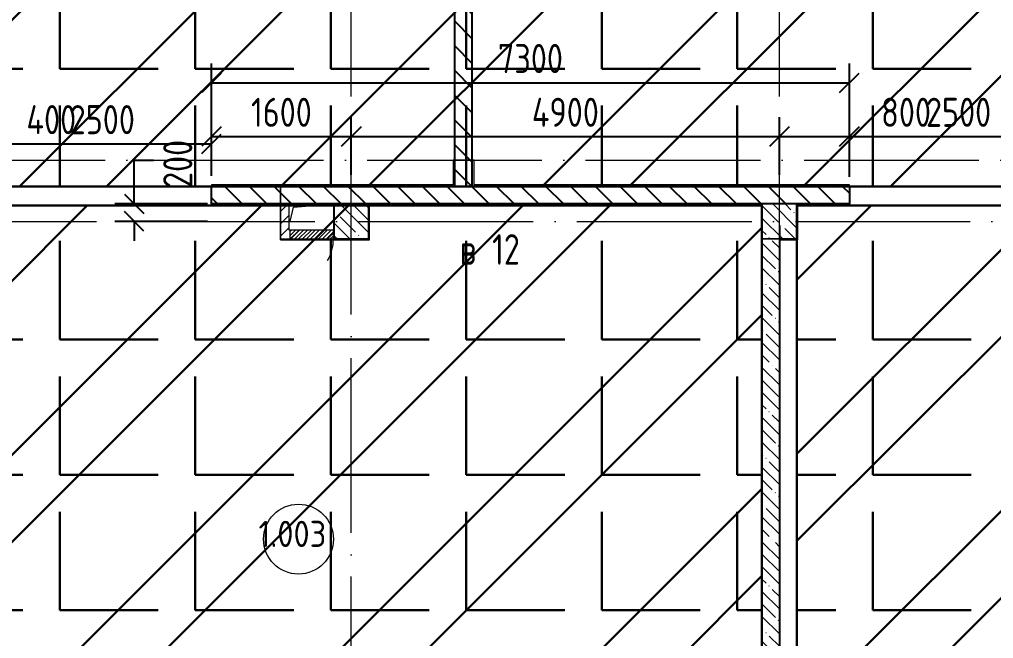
# Model space of a CAD drawing. Header units: millimetres. Extents: x -68946 to 690821, y -552984 to 293768.
# Drawn here: x 27452 to 38600, y 46197 to 53287 of the extents above; entities that cross this region are included whole.
import ezdxf

# ---------------------------------------------------------------- set-up
doc = ezdxf.new("R2010")
doc.units = ezdxf.units.MM
doc.linetypes.add('ADSK_Линия сетки', pattern=[2500, 2000, -250, 0, -250])
doc.linetypes.add('ADSK_Скрыто', pattern=[600, 300, -300])
doc.layers.get('Defpoints').update_dxf_attribs({"color": 250})
for name, color, linetype, lineweight in [('0) блоки', 250, 'Continuous', 25), ('1.1) Стяжка 5 вып.', 30, 'Continuous', 30), ('1.2) Тепло-звук изол. + пленка 5 вып.', 200, 'Continuous', 30), ('A-____-____-DIMS', 250, 'Continuous', 9), ('A-AREA-____-IDEN', 250, 'Continuous', 9), ('A-DETL-GENF-OTLN', 250, 'Continuous', 5), ('A-DOOR-____-MCUT', 250, 'Continuous', 5), ('A-DOOR-____-OTLN', 250, 'Continuous', 5), ('A-GLAZ-____-OTLN', 250, 'Continuous', 5), ('A-WALL-____-MCUT', 250, 'Continuous', 13), ('A-WALL-____-PATT', 250, 'Continuous', 13), ('A-WALL-FNSH-MCUT', 250, 'Continuous', 13), ('G-____-____-SYMB', 250, 'ADSK_Скрыто', 9), ('S-COLS-____-MCUT', 250, 'Continuous', 25), ('S-COLS-____-OTLN', 250, 'Continuous', 9), ('S-GRID-____-OTLN', 250, 'Continuous', 9)]:
    doc.layers.add(name, color=color, linetype=linetype, lineweight=lineweight)
doc.styles.add('GOST Common_2', font='', dxfattribs={"width": 0.8, "height": 350})
doc.styles.add('ISOCPEUR_1', font='isocpeur.ttf', dxfattribs={"width": 0.9, "height": 250})
doc.styles.get("Standard").update_dxf_attribs({"font": 'ГОСТ тип А.ttf'})
doc.styles.get('GOST Common_2').set_extended_font_data('GOST Common')
doc.dimstyles.new('А3', dxfattribs={"dimtxt": 333, "dimasz": 222, "dimexe": 222, "dimexo": 111, "dimgap": 111, "dimtad": 1, "dimtoh": 1, "dimdec": 0, "dimrnd": 0.0015, "dimzin": 0, "dimdsep": 46, "dimtxsty": 'Standard', "dimblk": 'OBLIQUE', "dimcen": 0, "dimclrd": 7, "dimclre": 7, "dimclrt": 7, "dimadec": 0, "dimazin": 0, "dimtfac": 1, "dimtdec": 0, "dimtofl": 0, "dimtmove": 0, "dimatfit": 3, "dimfxl": 1, "dimtolj": 1, "dimtzin": 0, "dimarcsym": 0})
pattern_1 = [(135, (0, 0), (-141.42136, -141.42136), [])]
pattern_2 = [(45, (0, 0), (-70.71068, 70.71068), [])]
pattern_3 = [(135, (0, 0), (-142.5612, -142.5612), []), (135, (142.56, 0), (-142.5612, -142.5612), [252.016, -50.403, 3.353, -47.05])]
pattern_4 = [(0, (0, 0), (0, 1550.67), [1127.76, -422.91]), (90, (0, 0), (-1550.67, 9e-14), [1127.76, -422.91])]

# ---------------------------------------------------------------- blocks, each defined once
blk = doc.blocks.new('BSC_Колонна _Прямоугольная - 400x400-V10-Кладочный план на отм_ 0_000_ Секция 1_')
at = {"layer": 'S-COLS-____-OTLN', "lineweight": 5}
h = blk.add_hatch(dxfattribs=at)
h.set_pattern_fill('FP_17', color=256, style=0, pattern_type=2)
h.set_pattern_definition([(135, (-31249.98, -50975), (-142.5619, -142.5619), []), (135, (-31107.42, -50975), (-142.5619, -142.5619), [252.016, -50.403, 3.353, -47.05])])
h.paths.add_polyline_path([(-200, -200), (200, -200), (200, 200), (-200, 200)])
at = {"layer": 'S-COLS-____-MCUT'}
for p, q in [((200, 200), (-200, 200)), ((-200, 200), (-200, -200)), ((200, -200), (200, 200)), ((-200, -200), (200, -200))]:
    blk.add_line(p, q, dxfattribs=at)
blk = doc.blocks.new('_Wn_-As_OpeningMEP_floor__Rectangular - _Wn_-As_OpeningMEP_floor__Rectangular-32466847-Кладочный план на отм_ 0_000_ Секция 1_')
at = {"layer": 'A-DETL-GENF-OTLN'}
for p, q in [((-250, -50), (-212, 112)), ((-212, 112), (250, 150))]:
    blk.add_line(p, q, dxfattribs=at)
blk = doc.blocks.new('АР_Люк - ЛРС_ВК_500х400_наружный_NCS S 1000-N-42722041-Кладочный план на отм_ 0_000_ Секция 1_')
at = {"layer": 'A-DOOR-____-OTLN'}
h = blk.add_hatch(dxfattribs=at)
h.set_pattern_fill('FP_29', color=256, style=0, pattern_type=2)
h.set_pattern_definition([(45, (125, 0), (-22.6274, 22.6274), [])])
h.paths.add_polyline_path([(375, 50), (-125, 50), (-125, -50), (375, -50)])
at = {"layer": 'A-DETL-GENF-OTLN', "lineweight": 9}
for p, q in [((375, 50), (-125, 50)), ((-125, 50), (-125, -50)), ((375, -50), (375, 50)), ((-125, -50), (375, -50))]:
    blk.add_line(p, q, dxfattribs=at)
at = {"layer": 'A-DOOR-____-MCUT'}
blk.add_arc((375, 50), 500, 150, 180, dxfattribs=at)
blk = doc.blocks.new('AAR_СКБ_Марка_Помещения - Номер-17325395-Кладочный план на отм_ 0_000_ Секция 1_')
at = {"layer": 'A-AREA-____-IDEN'}
blk.add_circle((0, 1.5), 4, dxfattribs=at)
blk = doc.blocks.new('_Oblique')
at = {"color": 0, "linetype": 'ByBlock', "lineweight": -2}
blk.add_line((-0.5, -0.5), (0.5, 0.5), dxfattribs=at)
blk = doc.blocks.new('DIMBLOCK87-Кладочный план на отм_ 0_000_ Секция 1_')
at = {"layer": 'A-____-____-DIMS', "color": 7, "lineweight": -2, "transparency": 16777216}
for p, q in [((28764, 51175), (28764, 51674)), ((28764, 51674), (28986, 51674)), ((29603, 51175), (28542, 51175)), ((29603, 50975), (28542, 50975)), ((28764, 50975), (28764, 50753))]:
    blk.add_line(p, q, dxfattribs=at)
at = {"layer": 'Defpoints', "color": 0, "lineweight": 30, "transparency": 16777216}
for p in [(28764, 51175), (29714, 51175), (29714, 50975)]:
    blk.add_point(p, dxfattribs=at)
at = {"layer": 'A-____-____-DIMS', "color": 7, "lineweight": -2, "transparency": 16777216, "xscale": 222, "yscale": 222, "zscale": 222}
for p, rotation in [((28764, 51175), 270), ((28764, 50975), 90)]:
    blk.add_blockref('_Oblique', p, dxfattribs=dict(at, rotation=rotation))
at = {"layer": 'A-____-____-DIMS', "color": 7, "transparency": 16777216, "insert": (29097, 51358), "char_height": 333, "width": 1.86, "attachment_point": 1, "rotation": 90, "line_spacing_factor": 1.022761}
blk.add_mtext('\\A1;200', dxfattribs=at)
blk = doc.blocks.new('DIMBLOCK281-Кладочный план на отм_ 0_000_ Секция 1_')
at = {"layer": 'A-____-____-DIMS', "color": 7, "lineweight": -2, "transparency": 16777216}
for p, q in [((29650, 51973), (29650, 52169)), ((31250, 51506), (31250, 52169)), ((29650, 51947), (31250, 51947))]:
    blk.add_line(p, q, dxfattribs=at)
at = {"layer": 'Defpoints', "color": 0, "lineweight": 30, "transparency": 16777216}
for p in [(29650, 51862), (31250, 51947), (31250, 51395)]:
    blk.add_point(p, dxfattribs=at)
at = {"layer": 'A-____-____-DIMS', "color": 7, "lineweight": -2, "transparency": 16777216, "xscale": 222, "yscale": 222, "zscale": 222, "rotation": 180}
blk.add_blockref('_Oblique', (29650, 51947), dxfattribs=at)
at = {"layer": 'A-____-____-DIMS', "color": 7, "lineweight": -2, "transparency": 16777216, "xscale": 222, "yscale": 222, "zscale": 222}
blk.add_blockref('_Oblique', (31250, 51947), dxfattribs=at)
at = {"layer": 'A-____-____-DIMS', "color": 7, "transparency": 16777216, "insert": (30450, 52224), "char_height": 333, "width": 2.3, "attachment_point": 5}
blk.add_mtext('\\A1;1600', dxfattribs=at)
blk = doc.blocks.new('*D618')
at = {"layer": 'A-____-____-DIMS', "color": 7, "lineweight": -2, "transparency": 16777216}
for p, q in [((26750, 51486), (26750, 52084)), ((27150, 51506), (27150, 52084)), ((26750, 51862), (27150, 51862)), ((27150, 51862), (28260, 51862))]:
    blk.add_line(p, q, dxfattribs=at)
at = {"layer": 'Defpoints', "color": 0, "lineweight": 30, "transparency": 16777216}
for p in [(27150, 51862), (27150, 51395), (26750, 51375)]:
    blk.add_point(p, dxfattribs=at)
at = {"layer": 'A-____-____-DIMS', "color": 7, "lineweight": -2, "transparency": 16777216, "xscale": 222, "yscale": 222, "zscale": 222, "rotation": 180}
blk.add_blockref('_Oblique', (26750, 51862), dxfattribs=at)
at = {"layer": 'A-____-____-DIMS', "color": 7, "lineweight": -2, "transparency": 16777216, "xscale": 222, "yscale": 222, "zscale": 222}
blk.add_blockref('_Oblique', (27150, 51862), dxfattribs=at)
at = {"layer": 'A-____-____-DIMS', "color": 7, "transparency": 16777216, "insert": (27816, 52140), "char_height": 333, "attachment_point": 5}
blk.add_mtext('\\A1;400', dxfattribs=at)
blk = doc.blocks.new('*D619')
at = {"layer": 'A-____-____-DIMS', "color": 7, "lineweight": -2, "transparency": 16777216}
for p, q in [((27150, 51506), (27150, 52084)), ((29650, 51496), (29650, 52084)), ((27150, 51862), (29650, 51862))]:
    blk.add_line(p, q, dxfattribs=at)
at = {"layer": 'Defpoints', "color": 0, "lineweight": 30, "transparency": 16777216}
for p in [(29650, 51862), (27150, 51395), (29650, 51385)]:
    blk.add_point(p, dxfattribs=at)
at = {"layer": 'A-____-____-DIMS', "color": 7, "lineweight": -2, "transparency": 16777216, "xscale": 222, "yscale": 222, "zscale": 222, "rotation": 180}
blk.add_blockref('_Oblique', (27150, 51862), dxfattribs=at)
at = {"layer": 'A-____-____-DIMS', "color": 7, "lineweight": -2, "transparency": 16777216, "xscale": 222, "yscale": 222, "zscale": 222}
blk.add_blockref('_Oblique', (29650, 51862), dxfattribs=at)
at = {"layer": 'A-____-____-DIMS', "color": 7, "transparency": 16777216, "insert": (28400, 52140), "char_height": 333, "attachment_point": 5}
blk.add_mtext('\\A1;2500', dxfattribs=at)
blk = doc.blocks.new('*D620')
at = {"layer": 'A-____-____-DIMS', "color": 7, "lineweight": -2, "transparency": 16777216}
for p, q in [((31250, 51506), (31250, 52169)), ((36150, 51506), (36150, 52169)), ((31250, 51947), (36150, 51947))]:
    blk.add_line(p, q, dxfattribs=at)
at = {"layer": 'Defpoints', "color": 0, "lineweight": 30, "transparency": 16777216}
for p in [(36150, 51947), (31250, 51395), (36150, 51395)]:
    blk.add_point(p, dxfattribs=at)
at = {"layer": 'A-____-____-DIMS', "color": 7, "lineweight": -2, "transparency": 16777216, "xscale": 222, "yscale": 222, "zscale": 222, "rotation": 180}
blk.add_blockref('_Oblique', (31250, 51947), dxfattribs=at)
at = {"layer": 'A-____-____-DIMS', "color": 7, "lineweight": -2, "transparency": 16777216, "xscale": 222, "yscale": 222, "zscale": 222}
blk.add_blockref('_Oblique', (36150, 51947), dxfattribs=at)
at = {"layer": 'A-____-____-DIMS', "color": 7, "transparency": 16777216, "insert": (33700, 52224), "char_height": 333, "attachment_point": 5}
blk.add_mtext('\\A1;4900', dxfattribs=at)
blk = doc.blocks.new('*D621')
at = {"layer": 'A-____-____-DIMS', "color": 7, "lineweight": -2, "transparency": 16777216}
for p, q in [((36150, 51506), (36150, 52169)), ((36950, 51486), (36950, 52169)), ((36150, 51947), (36950, 51947)), ((36950, 51947), (38027, 51947))]:
    blk.add_line(p, q, dxfattribs=at)
at = {"layer": 'Defpoints', "color": 0, "lineweight": 30, "transparency": 16777216}
for p in [(36950, 51947), (36150, 51395), (36950, 51375)]:
    blk.add_point(p, dxfattribs=at)
at = {"layer": 'A-____-____-DIMS', "color": 7, "lineweight": -2, "transparency": 16777216, "xscale": 222, "yscale": 222, "zscale": 222, "rotation": 180}
blk.add_blockref('_Oblique', (36150, 51947), dxfattribs=at)
at = {"layer": 'A-____-____-DIMS', "color": 7, "lineweight": -2, "transparency": 16777216, "xscale": 222, "yscale": 222, "zscale": 222}
blk.add_blockref('_Oblique', (36950, 51947), dxfattribs=at)
at = {"layer": 'A-____-____-DIMS', "color": 7, "transparency": 16777216, "insert": (37599, 52224), "char_height": 333, "attachment_point": 5}
blk.add_mtext('\\A1;800', dxfattribs=at)
blk = doc.blocks.new('*D622')
at = {"layer": 'A-____-____-DIMS', "color": 7, "lineweight": -2, "transparency": 16777216}
for p, q in [((36950, 51486), (36950, 52169)), ((39450, 51506), (39450, 52169)), ((36950, 51947), (39450, 51947))]:
    blk.add_line(p, q, dxfattribs=at)
at = {"layer": 'Defpoints', "color": 0, "lineweight": 30, "transparency": 16777216}
for p in [(39450, 51947), (39450, 51395), (36950, 51375)]:
    blk.add_point(p, dxfattribs=at)
at = {"layer": 'A-____-____-DIMS', "color": 7, "lineweight": -2, "transparency": 16777216, "xscale": 222, "yscale": 222, "zscale": 222, "rotation": 180}
blk.add_blockref('_Oblique', (36950, 51947), dxfattribs=at)
at = {"layer": 'A-____-____-DIMS', "color": 7, "lineweight": -2, "transparency": 16777216, "xscale": 222, "yscale": 222, "zscale": 222}
blk.add_blockref('_Oblique', (39450, 51947), dxfattribs=at)
at = {"layer": 'A-____-____-DIMS', "color": 7, "transparency": 16777216, "insert": (38200, 52224), "char_height": 333, "attachment_point": 5}
blk.add_mtext('\\A1;2500', dxfattribs=at)
blk = doc.blocks.new('*D1897')
at = {"layer": '0) блоки', "color": 7, "lineweight": -2, "transparency": 16777216}
for p, q in [((29650, 51506), (29650, 52784)), ((36950, 51506), (36950, 52784)), ((29650, 52562), (36950, 52562))]:
    blk.add_line(p, q, dxfattribs=at)
at = {"layer": 'Defpoints', "color": 0, "lineweight": 30, "transparency": 16777216}
for p in [(36950, 52562), (29650, 51395), (36950, 51395)]:
    blk.add_point(p, dxfattribs=at)
at = {"layer": '0) блоки', "color": 7, "lineweight": -2, "transparency": 16777216, "xscale": 222, "yscale": 222, "zscale": 222, "rotation": 180}
blk.add_blockref('_Oblique', (29650, 52562), dxfattribs=at)
at = {"layer": '0) блоки', "color": 7, "lineweight": -2, "transparency": 16777216, "xscale": 222, "yscale": 222, "zscale": 222}
blk.add_blockref('_Oblique', (36950, 52562), dxfattribs=at)
at = {"layer": '0) блоки', "color": 7, "transparency": 16777216, "insert": (33300, 52840), "char_height": 333, "attachment_point": 5}
blk.add_mtext('\\A1;7300', dxfattribs=at)

msp = doc.modelspace()

# ---------------------------------------------------------------- hatches: boundary and pattern name
at = {"layer": '0) блоки'}
h = msp.add_hatch(dxfattribs=at)
h.set_pattern_fill('FP_1', color=256, style=0, pattern_type=2)
h.set_pattern_definition([(135, (4e-12, 1e-09), (-141.42136, -141.42136), [])])
h.paths.add_polyline_path([(32435, 51375), (32635, 51375), (32635, 54375.0003), (32435, 54375.0003), (32435, 51645.0003)])
h.paths.add_polyline_path([(32635, 54375.0003), (32635, 54675.0006), (32435, 54675.0006), (32435, 54375.0003)])
h = msp.add_hatch(dxfattribs=at)
h.set_pattern_fill('FP_1', color=5, style=0, pattern_type=2)
h.set_pattern_definition(pattern_1)
h.paths.add_polyline_path([(34257.4781, 51175), (34259.9781, 51175), (34259.9781, 51375), (30439.9781, 51375), (30439.9781, 51175), (34116.5005, 51175)])
h.paths.add_polyline_path([(30438.9781, 51175), (30438.9781, 51375), (29650, 51375), (29650, 51175), (29718.4065, 51175)])
h.paths.add_polyline_path([(26969.9781, 51175), (27150, 51175), (27150, 51375), (26549.9781, 51375), (26549.9781, 51175), (26949.9781, 51175)])
h = msp.add_hatch(dxfattribs=at)
h.set_pattern_fill('FP_1', color=5, style=0, pattern_type=2)
h.set_pattern_definition(pattern_1)
h.paths.add_polyline_path([(45150, 51175), (45150, 51375), (39449.9781, 51375), (39449.9781, 51175), (42912.6886, 51175)])
h.paths.add_polyline_path([(36315.5475, 51175), (36949.9781, 51175), (36949.9781, 51375), (34259.9781, 51375), (34259.9781, 51175)])
at = {"layer": '1.1) Стяжка 5 вып.', "lineweight": 30, "true_color": 0xf26722}
h = msp.add_hatch(dxfattribs=at)
h.set_pattern_fill('ANSI32', color=30, scale=222)
h.paths.add_polyline_path([(69050, 54665.0006), (63760.01, 54665.0006), (63760.01, 54465), (63340.01, 54465), (63340.01, 54665.0006), (50059.9781, 54665.0006), (50059.9781, 54465), (49640, 54465), (49640, 54665.0006), (45760, 54665.0006), (45760, 54465), (45340, 54465), (45340, 54665.0006), (41260, 54665.0006), (41260, 54465), (40840, 54465), (40840, 54665.0006), (36359.9781, 54665.0006), (36359.9781, 54465), (35938.1957, 54465), (35938.1957, 54665.0006), (32655, 54665.0006), (237.9781, 54665.0006), (237.9781, 51375), (69050, 51375)])
h = msp.add_hatch(dxfattribs=at)
h.set_pattern_fill('ANSI32', color=30, scale=222)
h.paths.add_polyline_path([(35949.9781, 51155), (27252.5812, 51155), (27252.5812, 43650), (35949.9781, 43650)])
h = msp.add_hatch(dxfattribs=at)
h.set_pattern_fill('ANSI32', color=30, scale=222)
h.paths.add_polyline_path([(44850, 51155), (36349.9781, 51155), (36349.9781, 43657.0355), (44850, 43657.0355)])
at = {"layer": '1.2) Тепло-звук изол. + пленка 5 вып.', "lineweight": 30}
h = msp.add_hatch(dxfattribs=at)
h.set_pattern_fill('ANGLE', color=256, scale=222)
h.set_pattern_definition(pattern_4)
h.paths.add_polyline_path([(69050, 54665.0006), (63760.01, 54665.0006), (63760.01, 54465), (63340.01, 54465), (63340.01, 54665.0006), (50059.9781, 54665.0006), (50059.9781, 54465), (49640, 54465), (49640, 54665.0006), (45760, 54665.0006), (45760, 54465), (45340, 54465), (45340, 54665.0006), (41260, 54665.0006), (41260, 54465), (40840, 54465), (40840, 54665.0006), (36359.9781, 54665.0006), (36359.9781, 54465), (35938.1957, 54465), (35938.1957, 54665.0006), (32655, 54665.0006), (237.9781, 54665.0006), (237.9781, 51375), (69050, 51375)])
h = msp.add_hatch(dxfattribs=at)
h.set_pattern_fill('ANGLE', color=256, scale=222)
h.set_pattern_definition(pattern_4)
h.paths.add_polyline_path([(35949.9781, 51155), (27252.5812, 51155), (27252.5812, 43650), (35949.9781, 43650)])
h = msp.add_hatch(dxfattribs=at)
h.set_pattern_fill('ANGLE', color=256, scale=222)
h.set_pattern_definition(pattern_4)
h.paths.add_polyline_path([(44850, 51155), (36349.9781, 51155), (36349.9781, 43657.0355), (44850, 43657.0355)])
at = {"layer": 'A-WALL-____-PATT', "lineweight": 15}
h = msp.add_hatch(dxfattribs=at)
h.set_pattern_fill('FP_1', color=5, style=0, pattern_type=2)
h.set_pattern_definition(pattern_1)
h.paths.add_polyline_path([(32635, 51375), (32635, 51675.0003), (32435, 51675.0003), (32435, 51375)])
h.paths.add_polyline_path([(32635, 54375.0003), (32635, 54675.0006), (32435, 54675.0006), (32435, 54375.0003)])
h = msp.add_hatch(dxfattribs=at)
h.set_pattern_fill('FP_6', color=94, style=0, pattern_type=2)
h.set_pattern_definition(pattern_2)
h.paths.add_polyline_path([(30439.9781, 50775), (30539.9781, 50775), (30539.9781, 51175), (30439.9781, 51175), (30439.9781, 51155)])
h = msp.add_hatch(dxfattribs=at)
h.set_pattern_fill('FP_6', color=94, style=0, pattern_type=2)
h.set_pattern_definition(pattern_2)
h.paths.add_polyline_path([(30817.93, 50775), (31049.9781, 50775.4375), (31049.9781, 50875), (30539.9781, 50875), (30539.9781, 50775), (30544.989, 50775)])
h = msp.add_hatch(dxfattribs=at)
h.set_pattern_fill('FP_8', color=256, style=0, pattern_type=2)
h.set_pattern_definition(pattern_3)
h.paths.add_polyline_path([(35950, 43725.0355), (36150, 43725.0355), (36150, 50775), (35950, 50775), (35950, 44292.4522)])
at = {"layer": 'S-COLS-____-OTLN', "lineweight": 5}
h = msp.add_hatch(dxfattribs=at)
h.set_pattern_fill('FP_8', color=256, style=0, pattern_type=2)
h.set_pattern_definition(pattern_3)
h.paths.add_polyline_path([(36150, 50775), (36349.9781, 50775), (36349.9781, 51175), (35949.9781, 51175), (35949.9781, 50775)])

# ---------------------------------------------------------------- linework, layer by layer
at = {"layer": '0) блоки'}
for p, q in [((32435, 51375), (32435, 54675.0006)), ((32635, 51375), (32635, 54675.0006))]:
    msp.add_line(p, q, dxfattribs=at)
msp.add_lwpolyline([(29650, 51375), (36949.9781, 51375), (36949.9781, 51175), (29650, 51175)], close=True, dxfattribs=at)
at = {"layer": '1.1) Стяжка 5 вып.', "lineweight": 30}
for points in [[(237.9781, 54665.0006), (69050, 54665.0006), (69050, 51375), (237.9781, 51375)], [(27252.5812, 43650), (35949.9781, 43650), (35949.9781, 51155), (27252.5812, 51155)], [(36349.9781, 51155), (44850, 51155), (44850, 43657.0355), (36349.9781, 43657.0355)]]:
    msp.add_lwpolyline(points, close=True, dxfattribs=at)
at = {"layer": 'A-WALL-____-MCUT', "lineweight": 15}
for p, q in [((32635, 51675.0003), (32435, 51675.0003)), ((32435, 51375), (32435, 51675.0003)), ((32635, 51675.0003), (32635, 51375)), ((32655, 51395), (32655, 51375)), ((29650, 51375), (29650, 51175)), ((29650, 51375), (32435, 51375)), ((30438.9781, 51375), (30438.9781, 50765)), ((30439.9781, 50765), (30439.9781, 51375)), ((35939.9781, 51375), (32635, 51375)), ((36949.9781, 51375), (35949.9781, 51375)), ((36949.9781, 51175), (36949.9781, 51375)), ((31049.9781, 51175), (29650, 51175)), ((30539.9781, 50875), (30539.9781, 51175)), ((31449.9781, 51175), (35949.9781, 51175)), ((31459.9781, 51175), (31459.9781, 51155)), ((36949.9781, 51175), (35949.9781, 51175)), ((36359.9781, 51155), (36349.9781, 51155)), ((31049.9781, 50875), (30539.9781, 50875)), ((30438.9781, 50765), (30439.9781, 50765)), ((30439.9781, 50775), (31049.9781, 50775)), ((35950, 50775), (35950, 43725.0355)), ((36150, 50775), (35950, 50775)), ((36150, 43725.0355), (36150, 50775))]:
    msp.add_line(p, q, dxfattribs=at)
at = {"layer": 'A-WALL-FNSH-MCUT', "lineweight": 15}
for p, q in [((32435, 51675.0003), (32415, 51675.0003)), ((32415, 51675.0003), (32415, 51395)), ((32655, 51675.0003), (32635, 51675.0003)), ((32655, 51395), (32655, 51675.0003)), ((32415, 51395), (29650, 51395)), ((29650, 51395), (29650, 51375)), ((36949.9781, 51395), (32655, 51395)), ((36949.9781, 51375), (36949.9781, 51395)), ((29650, 51175), (29650, 51155)), ((36349.9781, 51175), (36349.9781, 50775)), ((36949.9781, 51155), (36949.9781, 51175)), ((29650, 51155), (30439.9781, 51155)), ((31459.9781, 50765), (31459.9781, 51155)), ((31459.9781, 51155), (35949.9781, 51155)), ((36359.9781, 51155), (36949.9781, 51155)), ((36359.9781, 50765), (36359.9781, 51155)), ((35940, 50865), (35940, 43735.0355)), ((35950, 50775), (35950, 50865)), ((36150, 50925), (36150, 43725)), ((36160, 50925), (36150, 50925)), ((36160, 50775), (36160, 50925)), ((30439.9781, 50765), (31459.9781, 50765)), ((36349.9781, 50775), (36160, 50775)), ((36160, 43735), (36160, 50765)), ((36160, 50765), (36359.9781, 50765))]:
    msp.add_line(p, q, dxfattribs=at)
at = {"layer": 'S-COLS-____-MCUT'}
for p, q in [((36349.9781, 51175), (35949.9781, 51175)), ((35949.9781, 51175), (35949.9781, 50775)), ((36349.9781, 50775), (36349.9781, 51175)), ((36150, 50775), (36349.9781, 50775))]:
    msp.add_line(p, q, dxfattribs=at)
at = {"layer": 'S-COLS-____-OTLN'}
msp.add_line((35949.9781, 50775), (36150, 50775), dxfattribs=at)
at = {"layer": 'S-GRID-____-OTLN', "linetype": 'ADSK_Линия сетки'}
for p, q in [((31250, 39906.0281), (31250, 61202.0051)), ((36150, 39906.0281), (36150, 61202.0051)), ((-3569.5512, 51675.0006), (72376.0288, 51675.0006)), ((-3669.3683, 50975.0006), (71106.0288, 50975.0006))]:
    msp.add_line(p, q, dxfattribs=at)

# ---------------------------------------------------------------- block references
at = {"layer": 'A-AREA-____-IDEN', "xscale": 99.99999999999993, "yscale": 99.99999999999993, "zscale": 99.99999999999993}
msp.add_blockref('AAR_СКБ_Марка_Помещения - Номер-17325395-Кладочный план на отм_ 0_000_ Секция 1_', (30645.1245, 47185.2674), dxfattribs=at)
at = {"layer": 'A-DOOR-____-OTLN', "color": 50, "rotation": 180}
msp.add_blockref('АР_Люк - ЛРС_ВК_500х400_наружный_NCS S 1000-N-42722041-Кладочный план на отм_ 0_000_ Секция 1_', (30919.989, 50825), dxfattribs=at)
at = {"layer": 'A-GLAZ-____-OTLN'}
msp.add_blockref('_Wn_-As_OpeningMEP_floor__Rectangular - _Wn_-As_OpeningMEP_floor__Rectangular-32466847-Кладочный план на отм_ 0_000_ Секция 1_', (30799.9681, 51025.0006), dxfattribs=at)
at = {"layer": 'S-COLS-____-OTLN'}
msp.add_blockref('BSC_Колонна _Прямоугольная - 400x400-V10-Кладочный план на отм_ 0_000_ Секция 1_', (31249.9781, 50975), dxfattribs=at)

# ---------------------------------------------------------------- texts
at = {"layer": 'A-AREA-____-IDEN', "insert": (30188.4616, 47545.1721), "char_height": 300, "width": 800.885812, "attachment_point": 1, "style": 'ISOCPEUR_1'}
msp.add_mtext('1.003', dxfattribs=at)
at = {"layer": 'G-____-____-SYMB', "linetype": 'Continuous', "char_height": 350, "attachment_point": 1, "style": 'GOST Common_2'}
for s, insert, width in [('\\fGOST Common|b0|i0|c204|p34|;\\W.8;в', (32491.0598, 50828.2704), 243.713), (' 12', (32692.1431, 50828.2704), 525.907)]:
    msp.add_mtext(s, dxfattribs=dict(at, insert=insert, width=width))

# ---------------------------------------------------------------- dimensions: what is measured, and where the dimension line sits
at = {"layer": '0) блоки'}
dim = msp.add_linear_dim(base=(36949.9781, 52562.2023), p1=(29650, 51395), p2=(36949.9781, 51395), dimstyle='А3', dxfattribs=at)
dim.commit()
dim.dimension.update_dxf_attribs({"geometry": '*D1897', "text_midpoint": (33299.989, 52839.7023)})
at = {"layer": 'A-____-____-DIMS'}
for base, p1, p2, picture, middle in [((31250, 51946.7165), (29650, 51862.3823), (31250, 51395), 'DIMBLOCK281-Кладочный план на отм_ 0_000_ Секция 1_', (30450, 52224.2165)), ((36150, 51946.7165), (31250, 51395), (36150, 51395), '*D620', (33700, 52224.2165)), ((36949.9781, 51946.7165), (36150, 51395), (36949.9781, 51375), '*D621', (37599.3281, 52224.2165)), ((39449.9781, 51946.7165), (36949.9781, 51375), (39449.9781, 51395), '*D622', (38199.9781, 52224.2165)), ((27150, 51862.2023), (26750, 51375), (27150, 51395), '*D618', (27816, 52139.7023)), ((29650, 51862.2023), (27150, 51395), (29650, 51385), '*D619', (28400, 52139.7023))]:
    dim = msp.add_linear_dim(base=base, p1=p1, p2=p2, dimstyle='А3', dxfattribs=at)
    dim.commit()
    dim.dimension.update_dxf_attribs({"geometry": picture, "text_midpoint": middle})
dim = msp.add_linear_dim(base=(28763.565, 51175), p1=(29713.765, 50975.0006), p2=(29713.765, 51175), angle=90, dimstyle='А3', dxfattribs=at)
dim.commit()
dim.dimension.update_dxf_attribs({"geometry": 'DIMBLOCK87-Кладочный план на отм_ 0_000_ Секция 1_', "text_midpoint": (29318.565, 51674.4326), "dimtype": 160, "text_rotation": 90})

doc.saveas('drawing.dxf')
